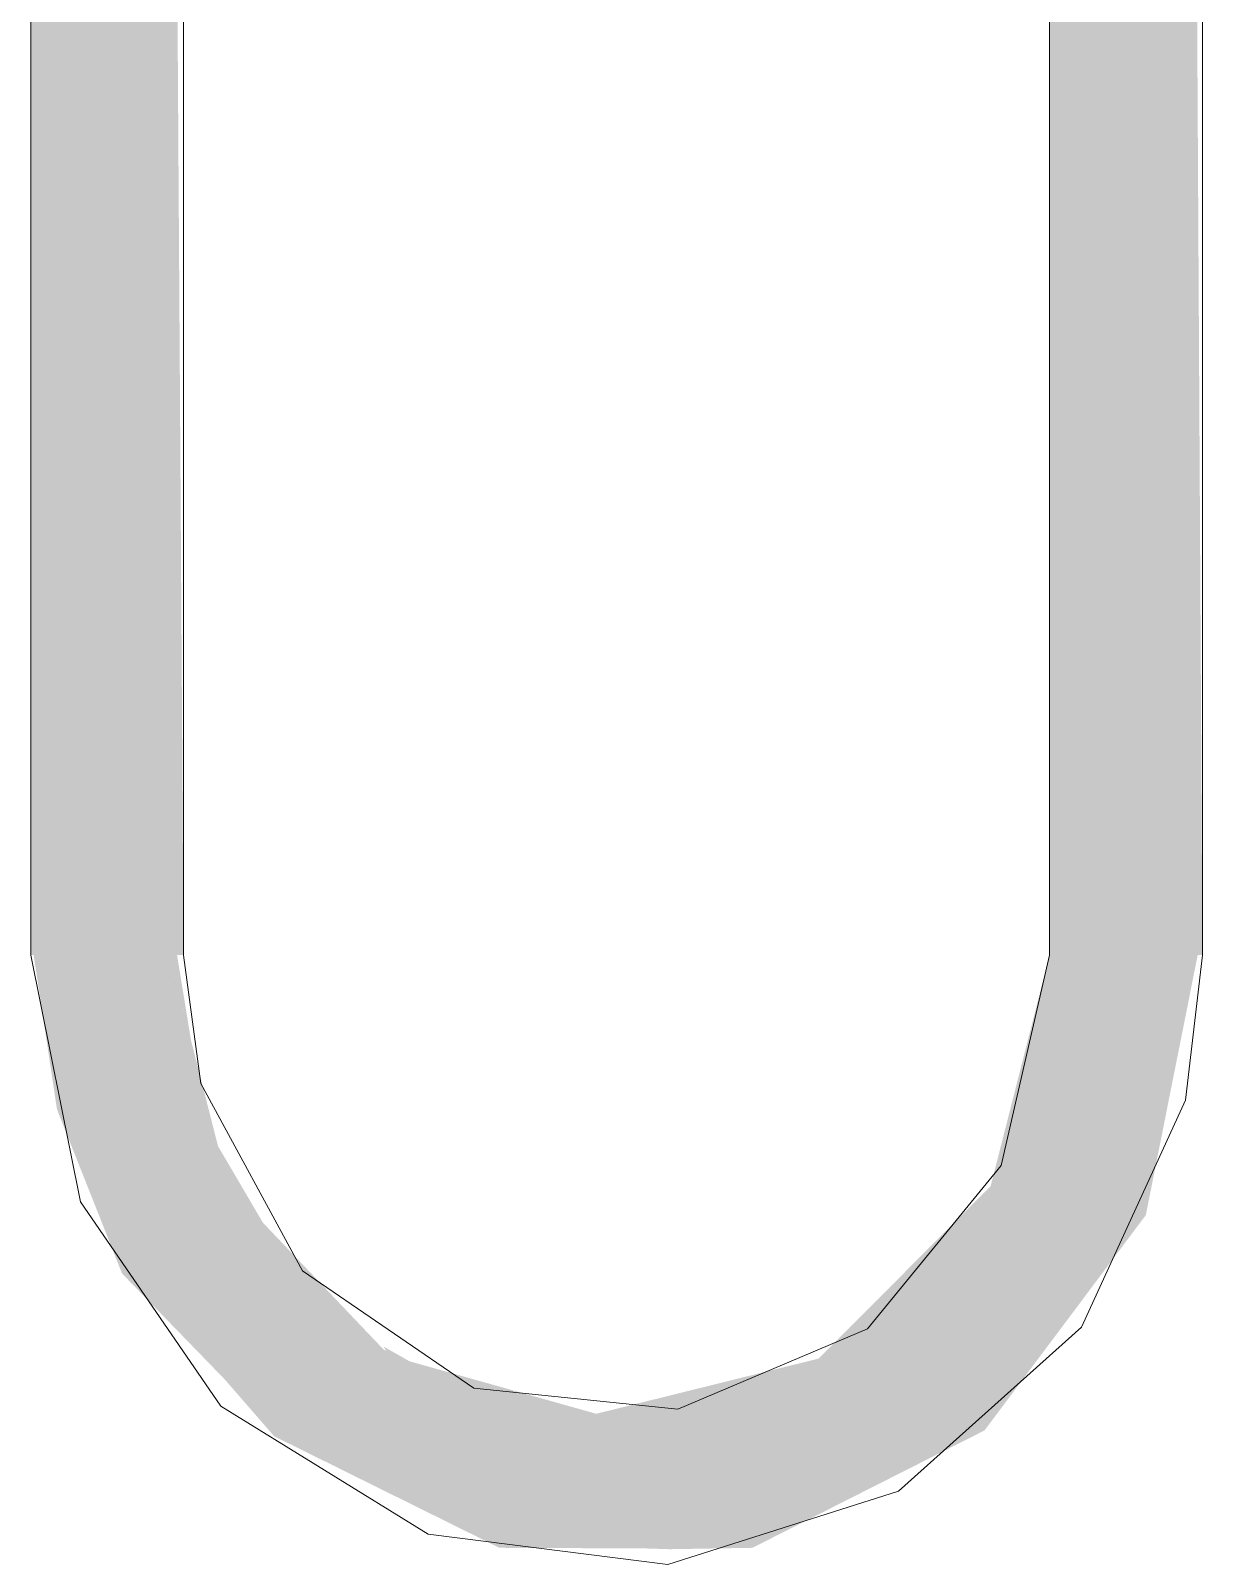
# Model space of a CAD drawing. Header units: metres. Extents: x 147 to 427, y -16 to 162.
# Drawn here: x 391.9816 to 392.0736, y 0.0522 to 0.1726 of the extents above; entities that cross this region are included whole.
import ezdxf

# ---------------------------------------------------------------- set-up
doc = ezdxf.new("R2010")
doc.units = ezdxf.units.M
doc.layers.add('P-SANR-FIXT', color=7, linetype='Continuous', lineweight=5)

# ---------------------------------------------------------------- blocks, each defined once
blk = doc.blocks.new('UT_Ducha higiênica - UT_Ducha higiênica-V226-HH')
at = {"layer": 'P-SANR-FIXT', "true_color": 0xf4f4f4, "transparency": 33554598}
h = blk.add_hatch(color=7, dxfattribs=at)
h.paths.add_polyline_path([(-161.20402, 0.1), (-161.19202, 0.1), (-161.19258, 0.1875), (-161.20402, 0.1875), (-161.20402, 0.12592)])
h.paths.add_polyline_path([(-161.20402, 0.2125), (-161.19202, 0.2125), (-161.19253, 0.43095), (-161.20402, 0.43095), (-161.20402, 0.27659)])
h.paths.add_polyline_path([(-161.20402, 0.46905), (-161.19202, 0.46905), (-161.19253, 0.66817), (-161.20402, 0.66817), (-161.20402, 0.50259)])
for points in [[(-161.12402, 0.1), (-161.11202, 0.1), (-161.1125, 0.18596), (-161.12402, 0.18596), (-161.12402, 0.12592)], [(-161.15386, 0.05337), (-161.14735, 0.05348), (-161.12913, 0.06269), (-161.11646, 0.0796), (-161.11239, 0.1), (-161.12402, 0.1), (-161.12865, 0.08186), (-161.14216, 0.06833), (-161.15961, 0.064), (-161.17428, 0.06812), (-161.17632, 0.06905), (-161.18851, 0.08186), (-161.19314, 0.1), (-161.20379, 0.1), (-161.20365, 0.0991), (-161.20196, 0.0879), (-161.19685, 0.07501), (-161.18876, 0.06667), (-161.18491, 0.06224), (-161.16722, 0.05348), (-161.15573, 0.05343)], [(-161.18505, 0.07773), (-161.18722, 0.08051), (-161.1871, 0.08018)]]:
    blk.add_hatch(color=7, dxfattribs=at).paths.add_polyline_path(points)
h = blk.add_hatch(color=7, dxfattribs=at)
h.paths.add_polyline_path([(-161.17431, 0.06814), (-161.17632, 0.06928), (-161.17586, 0.06857)])
h.paths.add_polyline_path([(-161.18579, 0.079), (-161.18932, 0.08502), (-161.18851, 0.08186), (-161.1871, 0.08038)])
h.paths.add_polyline_path([(-161.19143, 0.0933), (-161.19253, 0.1), (-161.19314, 0.1), (-161.19202, 0.09562)])
at = {"layer": 'P-SANR-FIXT'}
for p, q in [((-161.20402, 0.43095), (-161.20402, 0.1)), ((-161.19202, 0.1), (-161.19202, 0.43095)), ((-161.12402, 0.43095), (-161.12402, 0.1)), ((-161.11202, 0.1), (-161.11202, 0.43095))]:
    blk.add_line(p, q, dxfattribs=at)
at = {"layer": 'P-SANR-FIXT', "flags": 128}
for points in [[(-161.20402, 0.1), (-161.20012, 0.08063), (-161.18908, 0.06459), (-161.1728, 0.05454), (-161.15399, 0.05218), (-161.13587, 0.05793), (-161.12152, 0.07079), (-161.11334, 0.08861), (-161.11202, 0.1)], [(-161.12402, 0.1), (-161.12782, 0.08348), (-161.13832, 0.07066), (-161.15321, 0.06436), (-161.16923, 0.06601), (-161.18268, 0.07521), (-161.19067, 0.08993), (-161.19202, 0.1)]]:
    blk.add_lwpolyline(points, dxfattribs=at)

msp = doc.modelspace()

# ---------------------------------------------------------------- block references
at = {"layer": 'P-SANR-FIXT', "color": 252, "true_color": 0x898989}
msp.add_blockref('UT_Ducha higiênica - UT_Ducha higiênica-V226-HH', (553.1856, 0), dxfattribs=at)

doc.saveas('drawing.dxf')
